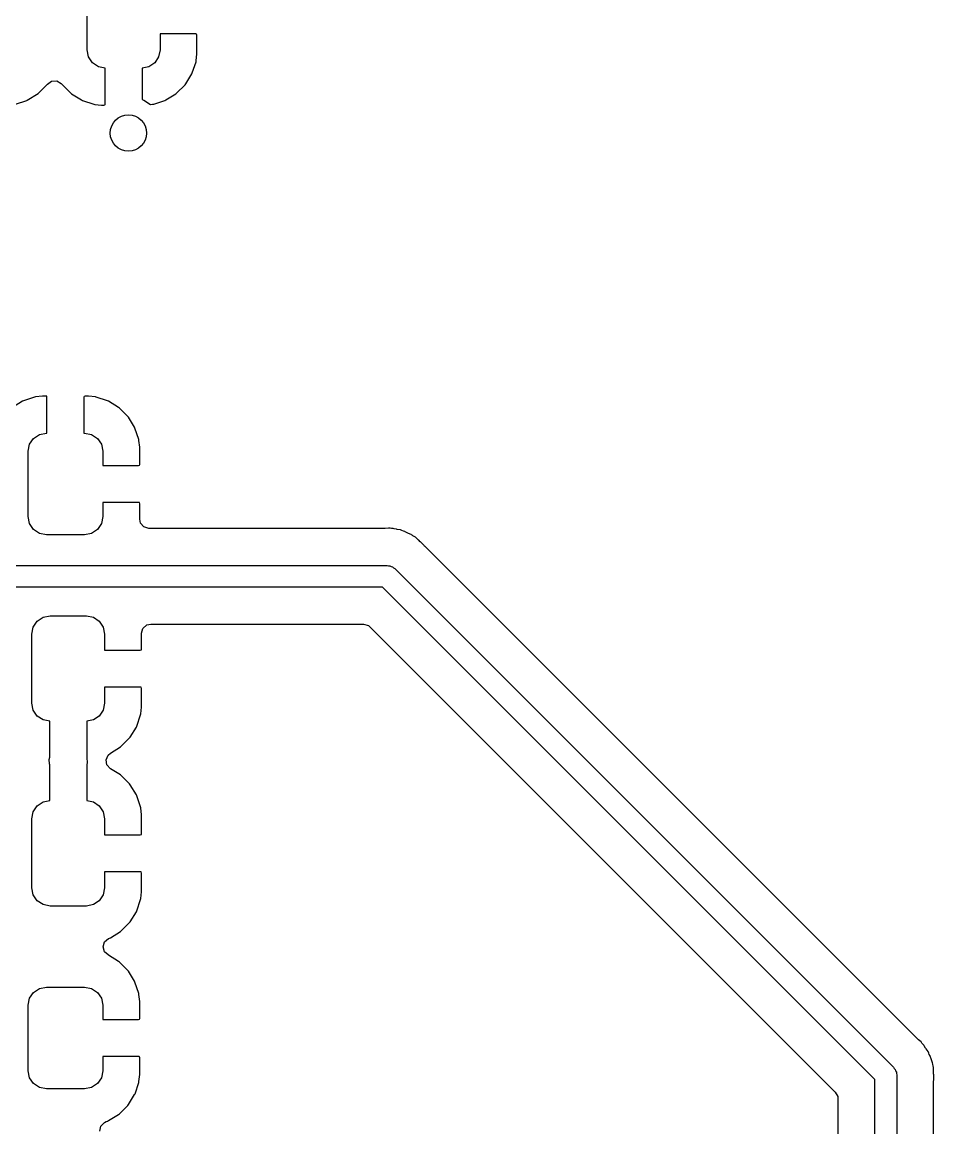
# Model space of a CAD drawing. Extents: x 64 to 233, y -134 to -59.
# Drawn here: x 176.59 to 189.13, y -114.01 to -98.8 of the extents above; entities that cross this region are included whole.
import ezdxf

# ---------------------------------------------------------------- set-up
doc = ezdxf.new("R2010")
doc.units = 0
doc.layers.add('BLACK', color=7, linetype='CONTINUOUS')

msp = doc.modelspace()

# ---------------------------------------------------------------- linework, layer by layer
at = {"layer": 'BLACK', "linetype": 'CONTINUOUS'}
for p, q in [((177.488, -99.187), (177.488, -98.237)), ((178.488, -98.966), (178.488, -99.187)), ((178.982, -98.966), (178.488, -98.966)), ((178.99, -98.9677), (178.982, -98.966)), ((178.992, -98.9689), (178.99, -98.9677)), ((178.996, -98.9841), (178.992, -98.9689)), ((178.996, -99.2341), (178.996, -98.9841)), ((177.507, -99.2827), (177.488, -99.187)), ((177.561, -99.3638), (177.507, -99.2827)), ((178.469, -99.2827), (178.415, -99.3638)), ((178.488, -99.187), (178.469, -99.2827)), ((178.986, -99.3349), (178.996, -99.2406)), ((178.996, -99.2406), (178.996, -99.2341)), ((177.642, -99.418), (177.561, -99.3638)), ((177.734, -99.4362), (177.642, -99.418)), ((177.734, -99.9315), (177.734, -99.4362)), ((178.334, -99.418), (178.242, -99.4362)), ((178.242, -99.4362), (178.242, -99.8696)), ((178.415, -99.3638), (178.334, -99.418)), ((178.932, -99.5026), (178.983, -99.3483)), ((178.983, -99.3483), (178.986, -99.3349)), ((176.997, -99.6152), (177.068, -99.6119)), ((177.068, -99.6119), (177.13, -99.6476)), ((178.841, -99.6538), (178.926, -99.5158)), ((178.926, -99.5158), (178.932, -99.5026)), ((176.812, -99.7855), (176.937, -99.6603)), ((176.937, -99.6603), (176.94, -99.6558)), ((176.94, -99.6558), (176.997, -99.6152)), ((177.13, -99.6476), (177.137, -99.6561)), ((177.137, -99.6561), (177.145, -99.6662)), ((177.145, -99.6662), (177.26, -99.7807)), ((178.717, -99.7799), (178.832, -99.6652)), ((178.832, -99.6652), (178.841, -99.6538)), ((176.501, -99.9323), (176.655, -99.8809)), ((176.655, -99.8809), (176.662, -99.8785)), ((176.662, -99.8785), (176.812, -99.7855)), ((177.26, -99.7807), (177.271, -99.7898)), ((177.271, -99.7898), (177.409, -99.8748)), ((177.409, -99.8748), (177.422, -99.881)), ((177.422, -99.881), (177.577, -99.9321)), ((178.242, -99.8696), (178.264, -99.8761)), ((178.264, -99.8761), (178.359, -99.9377)), ((178.401, -99.9319), (178.555, -99.8804)), ((178.555, -99.8804), (178.568, -99.8742)), ((178.568, -99.8742), (178.706, -99.7889)), ((178.706, -99.7889), (178.717, -99.7799)), ((177.577, -99.9321), (177.59, -99.935)), ((177.59, -99.935), (177.684, -99.9447)), ((177.684, -99.9447), (177.691, -99.945)), ((177.691, -99.945), (177.716, -99.945)), ((177.716, -99.945), (177.731, -99.9405)), ((177.731, -99.9405), (177.732, -99.9391)), ((177.732, -99.9391), (177.734, -99.9315)), ((178.359, -99.9377), (178.387, -99.9347)), ((178.387, -99.9347), (178.401, -99.9319)), ((176.596, -104.019), (176.458, -104.104)), ((176.609, -104.013), (176.596, -104.019)), ((176.763, -103.961), (176.609, -104.013)), ((176.777, -103.958), (176.763, -103.961)), ((176.872, -103.948), (176.777, -103.958)), ((176.879, -103.948), (176.872, -103.948)), ((176.921, -103.948), (176.879, -103.948)), ((176.929, -103.95), (176.921, -103.948)), ((176.93, -103.951), (176.929, -103.95)), ((176.934, -103.966), (176.93, -103.951)), ((176.934, -104.456), (176.934, -103.966)), ((177.444, -103.954), (177.442, -103.962)), ((177.442, -103.962), (177.442, -104.456)), ((177.445, -103.952), (177.444, -103.954)), ((177.461, -103.948), (177.445, -103.952)), ((177.498, -103.948), (177.461, -103.948)), ((177.505, -103.948), (177.498, -103.948)), ((177.599, -103.958), (177.505, -103.948)), ((177.612, -103.961), (177.599, -103.958)), ((177.767, -104.012), (177.612, -103.961)), ((177.78, -104.018), (177.767, -104.012)), ((177.918, -104.103), (177.78, -104.018)), ((177.929, -104.112), (177.918, -104.103)), ((178.044, -104.227), (177.929, -104.112)), ((178.053, -104.238), (178.044, -104.227)), ((178.138, -104.376), (178.053, -104.238)), ((176.749, -104.529), (176.83, -104.475)), ((176.83, -104.475), (176.926, -104.456)), ((176.926, -104.456), (176.934, -104.456)), ((177.442, -104.456), (177.451, -104.456)), ((177.451, -104.456), (177.547, -104.475)), ((177.547, -104.475), (177.628, -104.529)), ((178.144, -104.389), (178.138, -104.376)), ((178.196, -104.543), (178.144, -104.389)), ((176.676, -104.706), (176.695, -104.61)), ((176.695, -104.61), (176.749, -104.529)), ((177.628, -104.529), (177.682, -104.61)), ((177.682, -104.61), (177.701, -104.706)), ((178.199, -104.557), (178.196, -104.543)), ((178.209, -104.652), (178.199, -104.557)), ((176.676, -105.606), (176.676, -104.706)), ((177.701, -104.706), (177.701, -104.902)), ((178.209, -104.659), (178.209, -104.652)), ((178.209, -104.888), (178.209, -104.659)), ((177.701, -104.902), (178.191, -104.902)), ((178.191, -104.902), (178.206, -104.898)), ((178.206, -104.898), (178.207, -104.896)), ((178.207, -104.896), (178.209, -104.888)), ((178.195, -105.41), (177.701, -105.41)), ((177.701, -105.41), (177.701, -105.606)), ((178.203, -105.412), (178.195, -105.41)), ((178.205, -105.413), (178.203, -105.412)), ((178.209, -105.428), (178.205, -105.413)), ((178.209, -105.641), (178.209, -105.428)), ((176.695, -105.702), (176.676, -105.606)), ((177.701, -105.606), (177.682, -105.702)), ((178.22, -105.694), (178.209, -105.641)), ((178.267, -105.747), (178.22, -105.694)), ((176.749, -105.783), (176.695, -105.702)), ((176.83, -105.837), (176.749, -105.783)), ((176.926, -105.856), (176.83, -105.837)), ((177.547, -105.837), (177.451, -105.856)), ((177.628, -105.783), (177.547, -105.837)), ((177.682, -105.702), (177.628, -105.783)), ((178.335, -105.767), (178.267, -105.747)), ((181.573, -105.767), (178.335, -105.767)), ((181.585, -105.767), (181.573, -105.767)), ((181.631, -105.763), (181.585, -105.767)), ((181.639, -105.764), (181.631, -105.763)), ((181.652, -105.766), (181.639, -105.764)), ((181.672, -105.767), (181.652, -105.766)), ((181.693, -105.767), (181.672, -105.767)), ((181.71, -105.772), (181.693, -105.767)), ((181.738, -105.779), (181.71, -105.772)), ((181.75, -105.781), (181.738, -105.779)), ((181.795, -105.789), (181.75, -105.781)), ((181.815, -105.797), (181.795, -105.789)), ((181.834, -105.804), (181.815, -105.797)), ((181.854, -105.809), (181.834, -105.804)), ((181.861, -105.813), (181.854, -105.809)), ((181.895, -105.831), (181.861, -105.813)), ((181.861, -105.813), (181.861, -105.813)), ((181.905, -105.836), (181.895, -105.831)), ((181.941, -105.852), (181.905, -105.836)), ((177.451, -105.856), (176.926, -105.856)), ((181.948, -105.855), (181.941, -105.852)), ((181.941, -105.852), (181.941, -105.852)), ((181.954, -105.86), (181.948, -105.855)), ((181.965, -105.868), (181.954, -105.86)), ((181.981, -105.879), (181.965, -105.868)), ((181.993, -105.885), (181.981, -105.879)), ((182, -105.889), (181.993, -105.885)), ((182.017, -105.904), (182, -105.889)), ((182.034, -105.921), (182.017, -105.904)), ((182.043, -105.928), (182.034, -105.921)), ((182.046, -105.931), (182.043, -105.928)), ((182.067, -105.952), (182.046, -105.931)), ((182.07, -105.954), (182.067, -105.952)), ((182.121, -106.003), (182.07, -105.954)), ((182.126, -106.01), (182.121, -106.003)), ((182.134, -106.018), (182.126, -106.01)), ((182.126, -106.01), (182.126, -106.01)), ((188.907, -112.792), (182.134, -106.018)), ((175.023, -106.276), (181.61, -106.276)), ((181.61, -106.276), (181.629, -106.281)), ((181.629, -106.281), (181.649, -106.281)), ((181.649, -106.281), (181.666, -106.291)), ((181.666, -106.291), (181.685, -106.296)), ((181.685, -106.296), (181.699, -106.31)), ((181.699, -106.31), (181.716, -106.32)), ((181.716, -106.32), (188.574, -113.178)), ((181.548, -106.576), (175.085, -106.576)), ((188.318, -113.346), (181.548, -106.576)), ((176.745, -107.125), (176.799, -107.044)), ((176.799, -107.044), (176.88, -106.99)), ((176.88, -106.99), (176.976, -106.971)), ((176.976, -106.971), (177.476, -106.971)), ((177.476, -106.971), (177.572, -106.99)), ((177.572, -106.99), (177.653, -107.044)), ((177.653, -107.044), (177.707, -107.125)), ((176.726, -107.221), (176.745, -107.125)), ((177.707, -107.125), (177.726, -107.221)), ((178.234, -107.21), (178.254, -107.142)), ((178.234, -107.428), (178.234, -107.21)), ((178.254, -107.142), (178.308, -107.096)), ((178.308, -107.096), (178.36, -107.084)), ((178.36, -107.084), (181.285, -107.084)), ((181.285, -107.084), (181.353, -107.105)), ((181.353, -107.105), (181.374, -107.121)), ((181.374, -107.121), (187.773, -113.52)), ((176.726, -108.171), (176.726, -107.221)), ((177.726, -107.221), (177.726, -107.442)), ((177.726, -107.442), (178.216, -107.442)), ((178.216, -107.442), (178.231, -107.438)), ((178.231, -107.438), (178.232, -107.436)), ((178.232, -107.436), (178.234, -107.428)), ((177.726, -107.95), (177.726, -108.171)), ((178.22, -107.95), (177.726, -107.95)), ((178.228, -107.952), (178.22, -107.95)), ((178.23, -107.953), (178.228, -107.952)), ((178.234, -107.968), (178.23, -107.953)), ((178.234, -108.218), (178.234, -107.968)), ((176.745, -108.267), (176.726, -108.171)), ((176.799, -108.348), (176.745, -108.267)), ((177.707, -108.267), (177.653, -108.348)), ((177.726, -108.171), (177.707, -108.267)), ((178.224, -108.319), (178.234, -108.225)), ((178.234, -108.225), (178.234, -108.218)), ((176.88, -108.402), (176.799, -108.348)), ((176.972, -108.42), (176.88, -108.402)), ((176.972, -108.915), (176.972, -108.42)), ((177.572, -108.402), (177.48, -108.42)), ((177.48, -108.42), (177.48, -108.911)), ((177.653, -108.348), (177.572, -108.402)), ((178.17, -108.487), (178.221, -108.332)), ((178.221, -108.332), (178.224, -108.319)), ((178.079, -108.638), (178.164, -108.5)), ((178.164, -108.5), (178.17, -108.487)), ((177.955, -108.764), (178.07, -108.649)), ((178.07, -108.649), (178.079, -108.638)), ((177.746, -108.95), (177.774, -108.885)), ((177.774, -108.885), (177.805, -108.859)), ((177.805, -108.859), (177.944, -108.773)), ((177.944, -108.773), (177.955, -108.764)), ((176.966, -108.945), (176.972, -108.915)), ((176.968, -109.007), (176.966, -108.945)), ((176.972, -109.021), (176.968, -109.007)), ((176.972, -109.512), (176.972, -109.021)), ((177.48, -108.911), (177.484, -108.925)), ((177.486, -108.987), (177.48, -109.017)), ((177.48, -109.017), (177.48, -109.512)), ((177.484, -108.925), (177.486, -108.987)), ((177.758, -109.021), (177.746, -108.95)), ((177.805, -109.073), (177.758, -109.021)), ((177.943, -109.158), (177.805, -109.073)), ((177.954, -109.167), (177.943, -109.158)), ((178.069, -109.282), (177.954, -109.167)), ((178.078, -109.293), (178.069, -109.282)), ((178.163, -109.431), (178.078, -109.293)), ((178.169, -109.444), (178.163, -109.431)), ((178.221, -109.598), (178.169, -109.444)), ((176.745, -109.665), (176.799, -109.584)), ((176.799, -109.584), (176.88, -109.53)), ((176.88, -109.53), (176.972, -109.512)), ((177.48, -109.512), (177.572, -109.53)), ((177.572, -109.53), (177.653, -109.584)), ((177.653, -109.584), (177.707, -109.665)), ((178.224, -109.612), (178.221, -109.598)), ((178.234, -109.707), (178.224, -109.612)), ((176.726, -109.761), (176.745, -109.665)), ((176.726, -110.711), (176.726, -109.761)), ((177.707, -109.665), (177.726, -109.761)), ((177.726, -109.761), (177.726, -109.982)), ((178.234, -109.714), (178.234, -109.707)), ((178.234, -109.968), (178.234, -109.714)), ((177.726, -109.982), (178.216, -109.982)), ((178.216, -109.982), (178.231, -109.978)), ((178.231, -109.978), (178.232, -109.976)), ((178.232, -109.976), (178.234, -109.968)), ((178.22, -110.49), (177.726, -110.49)), ((177.726, -110.49), (177.726, -110.711)), ((178.228, -110.492), (178.22, -110.49)), ((178.23, -110.493), (178.228, -110.492)), ((178.234, -110.508), (178.23, -110.493)), ((178.234, -110.758), (178.234, -110.508)), ((176.745, -110.807), (176.726, -110.711)), ((177.726, -110.711), (177.707, -110.807)), ((176.799, -110.888), (176.745, -110.807)), ((177.707, -110.807), (177.653, -110.888)), ((178.221, -110.872), (178.224, -110.859)), ((178.224, -110.859), (178.234, -110.765)), ((178.234, -110.765), (178.234, -110.758)), ((176.88, -110.942), (176.799, -110.888)), ((176.976, -110.961), (176.88, -110.942)), ((177.476, -110.961), (176.976, -110.961)), ((177.572, -110.942), (177.476, -110.961)), ((177.653, -110.888), (177.572, -110.942)), ((178.17, -111.027), (178.221, -110.872)), ((178.079, -111.178), (178.164, -111.04)), ((178.164, -111.04), (178.17, -111.027)), ((177.806, -111.398), (177.944, -111.313)), ((177.944, -111.313), (177.955, -111.304)), ((177.955, -111.304), (178.07, -111.189)), ((178.07, -111.189), (178.079, -111.178)), ((177.707, -111.523), (177.727, -111.455)), ((177.727, -111.455), (177.781, -111.409)), ((177.781, -111.409), (177.793, -111.404)), ((177.793, -111.404), (177.806, -111.398)), ((177.726, -111.591), (177.707, -111.523)), ((177.774, -111.633), (177.726, -111.591)), ((177.774, -111.634), (177.774, -111.633)), ((177.779, -111.638), (177.774, -111.634)), ((177.78, -111.638), (177.779, -111.638)), ((177.918, -111.723), (177.78, -111.638)), ((177.78, -111.638), (177.78, -111.638)), ((177.929, -111.732), (177.918, -111.723)), ((178.044, -111.847), (177.929, -111.732)), ((178.053, -111.858), (178.044, -111.847)), ((178.138, -111.996), (178.053, -111.858)), ((176.83, -112.095), (176.926, -112.076)), ((176.926, -112.076), (177.451, -112.076)), ((177.451, -112.076), (177.547, -112.095)), ((178.144, -112.009), (178.138, -111.996)), ((178.196, -112.163), (178.144, -112.009)), ((176.676, -112.326), (176.695, -112.23)), ((176.695, -112.23), (176.749, -112.149)), ((176.749, -112.149), (176.83, -112.095)), ((177.547, -112.095), (177.628, -112.149)), ((177.628, -112.149), (177.682, -112.23)), ((177.682, -112.23), (177.701, -112.326)), ((178.199, -112.177), (178.196, -112.163)), ((178.209, -112.272), (178.199, -112.177)), ((176.676, -113.226), (176.676, -112.326)), ((177.701, -112.326), (177.701, -112.522)), ((178.209, -112.279), (178.209, -112.272)), ((178.209, -112.508), (178.209, -112.279)), ((177.701, -112.522), (178.191, -112.522)), ((178.191, -112.522), (178.206, -112.518)), ((178.206, -112.518), (178.207, -112.516)), ((178.207, -112.516), (178.209, -112.508)), ((188.916, -112.8), (188.907, -112.792)), ((188.952, -112.83), (188.916, -112.8)), ((188.957, -112.836), (188.952, -112.83)), ((188.964, -112.847), (188.957, -112.836)), ((188.977, -112.862), (188.964, -112.847)), ((188.992, -112.877), (188.977, -112.862)), ((188.996, -112.884), (188.992, -112.877)), ((189.016, -112.917), (188.996, -112.884)), ((188.996, -112.884), (188.996, -112.884)), ((189.022, -112.927), (189.016, -112.917)), ((189.05, -112.964), (189.022, -112.927)), ((189.058, -112.984), (189.05, -112.964)), ((189.066, -113.002), (189.058, -112.984)), ((178.195, -113.03), (177.701, -113.03)), ((177.701, -113.03), (177.701, -113.226)), ((178.203, -113.032), (178.195, -113.03)), ((178.205, -113.033), (178.203, -113.032)), ((178.209, -113.048), (178.205, -113.033)), ((178.209, -113.273), (178.209, -113.048)), ((189.077, -113.02), (189.066, -113.002)), ((189.079, -113.028), (189.077, -113.02)), ((189.09, -113.065), (189.079, -113.028)), ((189.079, -113.028), (189.079, -113.028)), ((189.094, -113.076), (189.09, -113.065)), ((189.111, -113.119), (189.094, -113.076)), ((189.113, -113.137), (189.111, -113.119)), ((189.114, -113.14), (189.113, -113.137)), ((189.118, -113.16), (189.114, -113.14)), ((176.695, -113.322), (176.676, -113.226)), ((177.701, -113.226), (177.682, -113.322)), ((178.199, -113.374), (178.209, -113.28)), ((178.209, -113.28), (178.209, -113.273)), ((188.574, -113.178), (188.584, -113.195)), ((188.584, -113.195), (188.598, -113.209)), ((188.598, -113.209), (188.603, -113.228)), ((188.603, -113.228), (188.613, -113.245)), ((188.613, -113.245), (188.613, -113.265)), ((188.613, -113.265), (188.618, -113.284)), ((188.618, -113.284), (188.618, -126.112)), ((189.124, -113.18), (189.118, -113.16)), ((189.124, -113.188), (189.124, -113.18)), ((189.124, -113.19), (189.124, -113.188)), ((189.124, -113.188), (189.124, -113.188)), ((189.125, -113.223), (189.124, -113.19)), ((189.125, -113.226), (189.125, -113.223)), ((189.126, -113.238), (189.125, -113.226)), ((189.126, -113.243), (189.126, -113.238)), ((189.126, -113.272), (189.126, -113.243)), ((189.127, -113.276), (189.126, -113.272)), ((189.129, -113.346), (189.127, -113.276)), ((176.749, -113.403), (176.695, -113.322)), ((176.83, -113.457), (176.749, -113.403)), ((177.628, -113.403), (177.547, -113.457)), ((177.682, -113.322), (177.628, -113.403)), ((178.145, -113.542), (178.196, -113.387)), ((178.196, -113.387), (178.199, -113.374)), ((188.318, -126.05), (188.318, -113.346)), ((189.126, -113.366), (189.127, -113.354)), ((189.126, -126.075), (189.126, -113.366)), ((189.127, -113.354), (189.129, -113.346)), ((176.926, -113.476), (176.83, -113.457)), ((177.451, -113.476), (176.926, -113.476)), ((177.547, -113.457), (177.451, -113.476)), ((178.054, -113.693), (178.139, -113.555)), ((178.139, -113.555), (178.145, -113.542)), ((187.773, -113.52), (187.807, -113.582)), ((187.807, -113.582), (187.809, -113.609)), ((177.93, -113.819), (178.045, -113.704)), ((178.045, -113.704), (178.054, -113.693)), ((187.809, -113.609), (187.809, -116.886)), ((177.781, -113.913), (177.919, -113.828)), ((177.919, -113.828), (177.93, -113.819)), ((177.662, -114.059), (177.675, -113.989)), ((177.675, -113.989), (177.723, -113.937)), ((177.723, -113.937), (177.748, -113.926)), ((177.748, -113.926), (177.768, -113.919)), ((177.768, -113.919), (177.781, -113.913))]:
    msp.add_line(p, q, dxfattribs=at)
at = {"layer": 'BLACK'}
msp.add_circle((178.054, -100.33), 0.25, dxfattribs=at)

doc.saveas('drawing.dxf')
